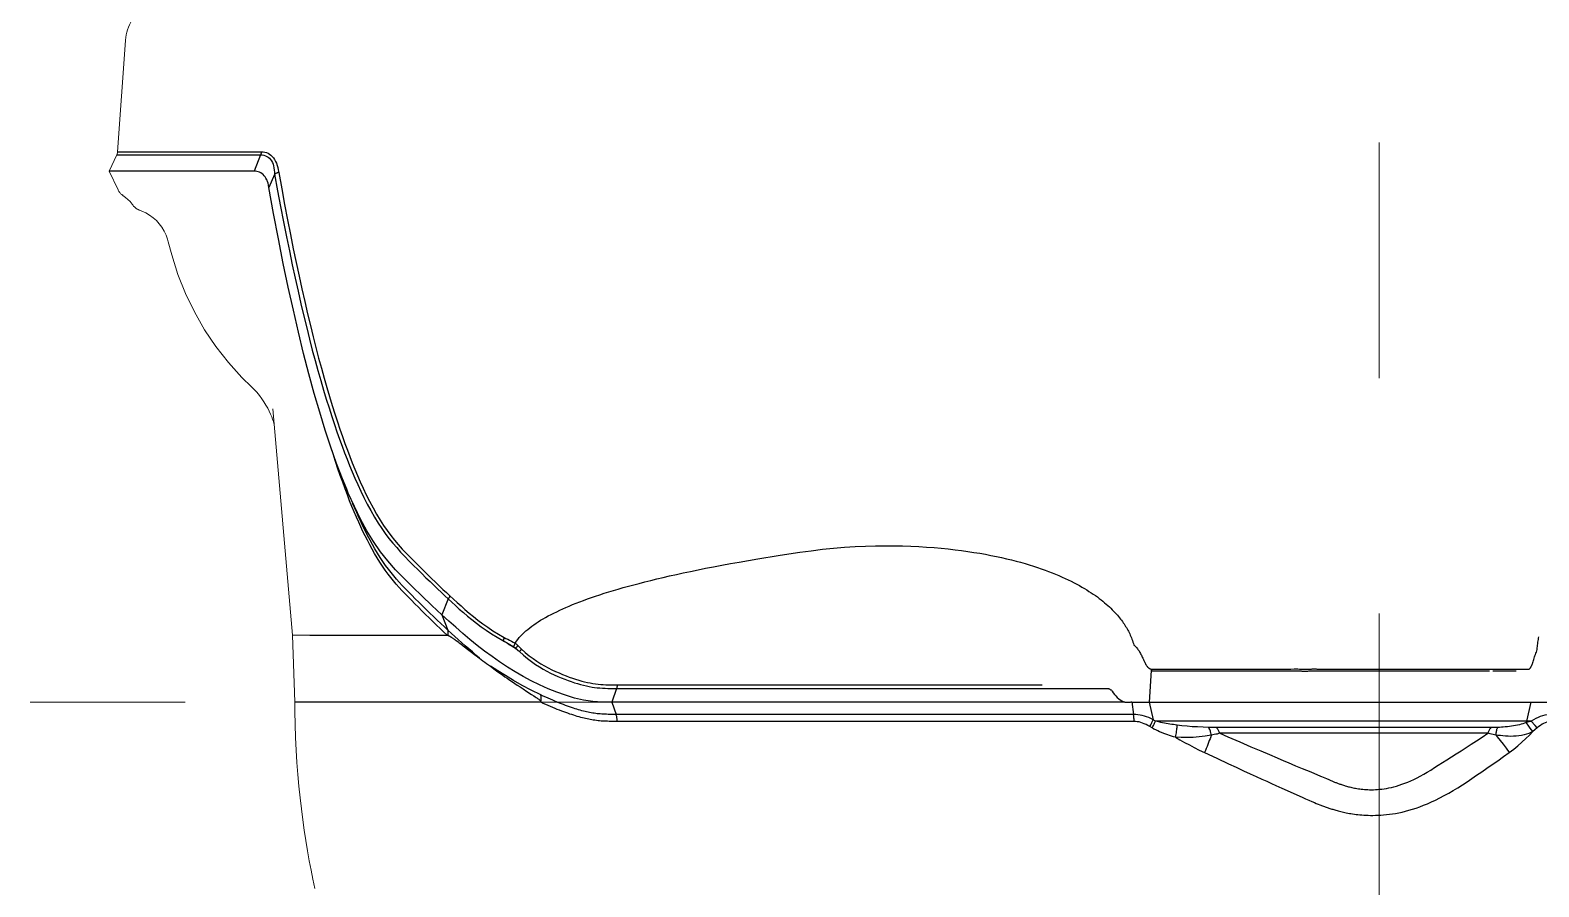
# Model space of a CAD drawing. Header units: millimetres. Extents: x 100 to 940, y 100 to 694.
# Drawn here: x 599.403 to 601.004, y 559.31 to 560.22 of the extents above; entities that cross this region are included whole.
import ezdxf

# ---------------------------------------------------------------- set-up
doc = ezdxf.new("R2010")
doc.units = ezdxf.units.MM
doc.linetypes.add('CENTER', pattern=[2, 1.25, -0.25, 0.25, -0.25])
doc.layers.add('CL', color=1, linetype='CENTER', lineweight=9)
doc.layers.add('OUTLINE', color=6, linetype='Continuous', lineweight=9)

msp = doc.modelspace()

# ---------------------------------------------------------------- linework, layer by layer
at = {"color": 9, "linetype": 'Continuous'}
for p, q in [((599.4955, 560.0873), (599.4964, 560.0873)), ((599.4963, 560.0906), (599.4973, 560.0906)), ((599.4984, 560.0873), (599.4999, 560.0873)), ((599.4999, 560.0873), (599.5044, 560.0873)), ((599.5, 560.0906), (599.5012, 560.0906)), ((599.5012, 560.0906), (599.504, 560.0906)), ((599.504, 560.0906), (599.506, 560.0906)), ((599.5044, 560.0873), (599.5059, 560.0873)), ((599.5059, 560.0873), (599.5067, 560.0873)), ((599.506, 560.0906), (599.5071, 560.0906)), ((599.5067, 560.0873), (599.5086, 560.0873)), ((599.5071, 560.0906), (599.5078, 560.0906)), ((599.5086, 560.0873), (599.5098, 560.0873)), ((599.511, 560.0873), (599.5136, 560.0873)), ((599.5136, 560.0873), (599.5145, 560.0873)), ((599.5145, 560.0873), (599.5155, 560.0873)), ((599.5148, 560.0906), (599.5158, 560.0906)), ((599.5155, 560.0873), (599.5175, 560.0873)), ((599.5158, 560.0906), (599.5177, 560.0906)), ((599.5175, 560.0873), (599.5186, 560.0873)), ((599.5177, 560.0906), (599.5194, 560.0906)), ((599.5186, 560.0873), (599.5224, 560.0873)), ((599.5194, 560.0906), (599.5232, 560.0906)), ((599.5224, 560.0873), (599.5377, 560.0873)), ((599.5262, 560.0906), (599.5396, 560.0906)), ((599.5396, 560.0906), (599.542, 560.0906)), ((599.5458, 560.0906), (599.5513, 560.0906)), ((599.5506, 560.0873), (599.5536, 560.0873)), ((599.5513, 560.0906), (599.5543, 560.0906)), ((599.5536, 560.0873), (599.5567, 560.0873)), ((599.5543, 560.0906), (599.5575, 560.0906)), ((599.5673, 560.0872), (599.5713, 560.0872)), ((599.5681, 560.0905), (599.572, 560.0905)), ((599.5713, 560.0872), (599.582, 560.0872)), ((599.572, 560.0905), (599.5827, 560.0905)), ((599.6249, 560.0905), (599.6317, 560.0905)), ((599.6479, 560.0872), (599.6409, 560.0698)), ((599.5018, 560.0441), (599.5018, 560.0441)), ((599.5019, 560.0441), (599.5018, 560.0441)), ((599.5123, 560.0339), (599.5123, 560.034)), ((599.7424, 559.72), (599.74, 559.7263)), ((599.8471, 559.6157), (599.8404, 559.5987)), ((599.8404, 559.5987), (599.8467, 559.5825)), ((599.9206, 559.5665), (599.9219, 559.5652)), ((599.9219, 559.5652), (599.9232, 559.5639)), ((599.9232, 559.5639), (599.9245, 559.5626)), ((600.5931, 559.5396), (600.5907, 559.506)), ((600.5932, 559.54), (600.5931, 559.5396)), ((600.5932, 559.5413), (600.5932, 559.5409)), ((600.5932, 559.5409), (600.5932, 559.5404)), ((600.5932, 559.5404), (600.5932, 559.54)), ((600.6215, 559.5393), (600.634, 559.5393)), ((600.6217, 559.5413), (600.6341, 559.5413)), ((600.634, 559.5393), (600.6453, 559.5393)), ((600.6341, 559.5413), (600.6454, 559.5413)), ((600.6588, 559.5393), (600.6678, 559.5393)), ((600.6589, 559.5413), (600.6679, 559.5413)), ((600.6678, 559.5393), (600.6707, 559.5393)), ((600.6679, 559.5413), (600.6708, 559.5413)), ((600.6707, 559.5393), (600.6788, 559.5393)), ((600.6708, 559.5413), (600.6789, 559.5413)), ((600.6912, 559.5393), (600.6981, 559.5393)), ((600.6913, 559.5413), (600.6982, 559.5413)), ((600.6981, 559.5393), (600.714, 559.5393)), ((600.6982, 559.5413), (600.7141, 559.5413)), ((600.7313, 559.5393), (600.7375, 559.5393)), ((600.7314, 559.5413), (600.7376, 559.5413)), ((600.7504, 559.5394), (600.7521, 559.5393)), ((600.7505, 559.5413), (600.7522, 559.5412)), ((600.7738, 559.5393), (600.7759, 559.5393)), ((600.7739, 559.5413), (600.7759, 559.5412)), ((600.7759, 559.5412), (600.7791, 559.5413)), ((600.7759, 559.5393), (600.779, 559.5393)), ((600.779, 559.5393), (600.7824, 559.5393)), ((600.7824, 559.5393), (600.7848, 559.5393)), ((600.7837, 559.5413), (600.8014, 559.5413)), ((600.7848, 559.5393), (600.7931, 559.5393)), ((600.7931, 559.5393), (600.8014, 559.5393)), ((600.8014, 559.5413), (600.8151, 559.5413)), ((600.8014, 559.5393), (600.8151, 559.5393)), ((600.8151, 559.5413), (600.8244, 559.5413)), ((600.8151, 559.5393), (600.8243, 559.5393)), ((600.85, 559.5413), (600.8588, 559.5413)), ((600.85, 559.5393), (600.8588, 559.5393)), ((600.8588, 559.5413), (600.8667, 559.5413)), ((600.8588, 559.5393), (600.8668, 559.5393)), ((600.8667, 559.5413), (600.9053, 559.5413)), ((600.8668, 559.5393), (600.9054, 559.5393)), ((600.9053, 559.5413), (600.9084, 559.5413)), ((600.9054, 559.5393), (600.9085, 559.5393)), ((600.9084, 559.5413), (600.9104, 559.5413)), ((600.9085, 559.5393), (600.9105, 559.5393)), ((600.9143, 559.5413), (600.9197, 559.5413)), ((600.9144, 559.5393), (600.9163, 559.5393)), ((600.9163, 559.5393), (600.9198, 559.5393)), ((600.9197, 559.5413), (600.9223, 559.5413)), ((600.9198, 559.5393), (600.9224, 559.5393)), ((600.9275, 559.5413), (600.9355, 559.5413)), ((600.9276, 559.5393), (600.9356, 559.5393)), ((600.9403, 559.5413), (600.9443, 559.5413)), ((600.9404, 559.5393), (600.9444, 559.5393)), ((600.9443, 559.5413), (600.9519, 559.5413)), ((600.9444, 559.5393), (600.952, 559.5393)), ((600.9519, 559.5413), (600.9553, 559.5412)), ((600.9553, 559.5412), (600.9589, 559.5412)), ((600.9554, 559.5393), (600.959, 559.5393)), ((600.9589, 559.5412), (600.9647, 559.5413)), ((600.959, 559.5393), (600.9648, 559.5393)), ((600.9647, 559.5413), (600.9803, 559.5413)), ((600.9648, 559.5393), (600.9804, 559.5393)), ((600.9935, 559.5413), (600.9935, 559.5408)), ((600.9935, 559.5408), (600.9935, 559.5404)), ((600.0257, 559.5207), (600.0208, 559.506)), ((600.0225, 559.5207), (600.546, 559.5208)), ((600.1045, 559.5245), (600.1553, 559.5245)), ((600.2515, 559.5245), (600.3185, 559.5245)), ((600.0208, 559.506), (600.0251, 559.4932)), ((600.5726, 559.5066), (600.5743, 559.4931)), ((600.5907, 559.506), (600.5951, 559.4875)), ((600.9959, 559.506), (600.9912, 559.486)), ((600.5743, 559.4931), (600.0251, 559.4932)), ((600.5975, 559.486), (600.5951, 559.4875)), ((600.1845, 559.4857), (600.1359, 559.4857)), ((600.209, 559.4857), (600.1845, 559.4857)), ((600.594, 559.4788), (600.5916, 559.4802)), ((600.9964, 559.486), (600.5975, 559.486)), ((600.9539, 559.4792), (600.6609, 559.4792)), ((600.9502, 559.4731), (600.666, 559.4731)), ((600.666, 559.4731), (600.6745, 559.4693)), ((600.9926, 559.4849), (600.9908, 559.4844)), ((600.9929, 559.4816), (600.9908, 559.4844)), ((600.9954, 559.4857), (600.9926, 559.4849)), ((600.9953, 559.4784), (600.9929, 559.4816)), ((600.998, 559.475), (600.9953, 559.4784)), ((600.9964, 559.486), (600.9954, 559.4857)), ((601.0005, 559.4813), (600.9964, 559.486)), ((601.0003, 559.4769), (600.998, 559.475)), ((601.0027, 559.4788), (601.0003, 559.4769)), ((601.0027, 559.4788), (601.0005, 559.4813)), ((600.6745, 559.4693), (600.687, 559.4639)), ((600.687, 559.4639), (600.6988, 559.4588)), ((600.6988, 559.4588), (600.7093, 559.4543)), ((600.9633, 559.4656), (600.9664, 559.4614)), ((600.9664, 559.4614), (600.9697, 559.4572)), ((600.9697, 559.4572), (600.973, 559.4528)), ((600.6495, 559.4527), (600.6625, 559.4467)), ((600.6625, 559.4467), (600.6751, 559.4407)), ((600.6751, 559.4407), (600.6832, 559.437)), ((600.7093, 559.4543), (600.7185, 559.4504)), ((600.7185, 559.4504), (600.7266, 559.4469)), ((600.7266, 559.4469), (600.7338, 559.4439)), ((600.7338, 559.4439), (600.7382, 559.442)), ((600.7382, 559.442), (600.7423, 559.4403)), ((600.7423, 559.4403), (600.7461, 559.4387)), ((600.6832, 559.437), (600.6908, 559.4334)), ((600.6908, 559.4334), (600.6979, 559.4302)), ((600.6979, 559.4302), (600.7044, 559.4272)), ((600.7044, 559.4272), (600.7103, 559.4245)), ((600.7103, 559.4245), (600.7156, 559.4221)), ((600.758, 559.4338), (600.7623, 559.4321)), ((600.7623, 559.4321), (600.7727, 559.4277)), ((600.7727, 559.4277), (600.7737, 559.4273)), ((600.779, 559.4251), (600.7815, 559.424)), ((600.7815, 559.424), (600.7831, 559.4233)), ((600.7831, 559.4233), (600.7854, 559.4223)), ((600.7156, 559.4221), (600.7206, 559.4198)), ((600.7206, 559.4198), (600.7253, 559.4177)), ((600.7253, 559.4177), (600.7316, 559.4148)), ((600.7316, 559.4148), (600.7531, 559.4053)), ((600.7531, 559.4053), (600.7569, 559.4036)), ((600.7569, 559.4036), (600.7603, 559.4021)), ((600.7603, 559.4021), (600.7635, 559.4008)), ((600.7635, 559.4008), (600.7664, 559.3995)), ((600.7664, 559.3995), (600.7682, 559.3987)), ((600.7682, 559.3987), (600.7701, 559.398))]:
    msp.add_line(p, q, dxfattribs=at)
at = {"color": 7, "linetype": 'Continuous'}
for p, q in [((599.4975, 560.0699), (599.4919, 560.07)), ((599.5011, 560.07), (599.4975, 560.0699)), ((599.5345, 560.0699), (599.5254, 560.0699)), ((599.5498, 560.0699), (599.5345, 560.0699)), ((599.5553, 560.0699), (599.5498, 560.0699)), ((599.6625, 560.0664), (599.6566, 560.0527)), ((599.6617, 560.0249), (599.6566, 560.0527)), ((599.5197, 560.0284), (599.5197, 560.0284)), ((599.8509, 559.5748), (599.8513, 559.5745)), ((599.8513, 559.5745), (599.8518, 559.5742)), ((599.8518, 559.5742), (599.8523, 559.5738)), ((599.8523, 559.5738), (599.8528, 559.5735)), ((599.8528, 559.5735), (599.8533, 559.5731)), ((599.8533, 559.5731), (599.8539, 559.5727)), ((599.8539, 559.5727), (599.8544, 559.5723)), ((599.8544, 559.5723), (599.8553, 559.5717)), ((599.8553, 559.5717), (599.8561, 559.5711)), ((599.8561, 559.5711), (599.8574, 559.5702)), ((599.8574, 559.5702), (599.8587, 559.5692)), ((599.8587, 559.5692), (599.8605, 559.5679)), ((599.8605, 559.5679), (599.863, 559.566)), ((599.863, 559.566), (599.8763, 559.5558)), ((599.8954, 559.5415), (599.8998, 559.5384)), ((599.8998, 559.5384), (599.9024, 559.5366)), ((599.9024, 559.5366), (599.9048, 559.5348)), ((599.9048, 559.5348), (599.9072, 559.5332)), ((599.9072, 559.5332), (599.9095, 559.5316)), ((599.9095, 559.5316), (599.9124, 559.5296)), ((599.9124, 559.5296), (599.9152, 559.5277)), ((599.9152, 559.5277), (599.9178, 559.5259)), ((599.9178, 559.5259), (599.9203, 559.5243)), ((599.9203, 559.5243), (599.9232, 559.5223)), ((599.9232, 559.5223), (599.9264, 559.5202)), ((599.9264, 559.5202), (599.9306, 559.5174)), ((599.9453, 559.506), (599.6844, 559.506)), ((599.9306, 559.5174), (599.9353, 559.5144)), ((599.9353, 559.5144), (599.9378, 559.5127)), ((599.9378, 559.5127), (599.9392, 559.5118)), ((599.9392, 559.5118), (599.9402, 559.5112)), ((599.9402, 559.5112), (599.9409, 559.5107)), ((599.9409, 559.5107), (599.9415, 559.5103)), ((599.9415, 559.5103), (599.9419, 559.51)), ((599.9419, 559.51), (599.9423, 559.5097)), ((599.9423, 559.5097), (599.9426, 559.5095)), ((599.9426, 559.5095), (599.943, 559.5092)), ((599.943, 559.5092), (599.9433, 559.509)), ((599.9433, 559.509), (599.9436, 559.5088)), ((600.5651, 559.506), (600.0208, 559.506)), ((600.5726, 559.506), (601.0183, 559.506))]:
    msp.add_line(p, q, dxfattribs=at)
at = {"color": 9, "linetype": 'Continuous'}
for points in [[(599.4954, 560.0873), (599.4954, 560.0873), (599.4955, 560.0873)], [(599.4962, 560.0906), (599.4963, 560.0906), (599.4963, 560.0906)], [(599.4964, 560.0873), (599.4977, 560.0873), (599.4984, 560.0873)], [(599.4973, 560.0906), (599.4985, 560.0906), (599.5, 560.0906)], [(599.5078, 560.0906), (599.5093, 560.0906), (599.5105, 560.0906)], [(599.5098, 560.0873), (599.5102, 560.0873), (599.511, 560.0873)], [(599.5105, 560.0906), (599.5109, 560.0906), (599.5113, 560.0906), (599.5122, 560.0906)], [(599.5122, 560.0906), (599.5144, 560.0906), (599.5148, 560.0906)], [(599.5232, 560.0906), (599.5246, 560.0906), (599.5262, 560.0906)], [(599.5377, 560.0873), (599.5425, 560.0873), (599.5437, 560.0873)], [(599.542, 560.0906), (599.5445, 560.0906), (599.5458, 560.0906)], [(599.5437, 560.0873), (599.5477, 560.0873), (599.5506, 560.0873)], [(599.5567, 560.0873), (599.5601, 560.0872), (599.5618, 560.0872)], [(599.5575, 560.0906), (599.5608, 560.0906), (599.5626, 560.0906)], [(599.5618, 560.0872), (599.5654, 560.0872), (599.5673, 560.0872)], [(599.5626, 560.0906), (599.5662, 560.0905), (599.5681, 560.0905)], [(599.582, 560.0872), (599.5867, 560.0872), (599.5891, 560.0872)], [(599.5827, 560.0905), (599.5874, 560.0905), (599.5898, 560.0905)], [(599.5891, 560.0872), (599.5968, 560.0872), (599.5995, 560.0872), (599.6023, 560.0872), (599.6052, 560.0872), (599.6082, 560.0872), (599.6112, 560.0872), (599.6144, 560.0872), (599.6176, 560.0872), (599.6209, 560.0872), (599.6242, 560.0872), (599.6276, 560.0872), (599.6309, 560.0872)], [(599.5898, 560.0905), (599.5975, 560.0905), (599.6003, 560.0905), (599.6031, 560.0905), (599.606, 560.0905), (599.6089, 560.0905), (599.612, 560.0905), (599.6151, 560.0905), (599.6184, 560.0905), (599.6216, 560.0905), (599.6249, 560.0905)], [(599.6309, 560.0872), (599.6378, 560.0872), (599.6411, 560.0872), (599.6445, 560.0872), (599.6479, 560.0872)], [(599.6317, 560.0905), (599.6385, 560.0905), (599.6419, 560.0905), (599.6453, 560.0905), (599.6486, 560.0905)], [(599.6486, 560.0905), (599.6486, 560.0901), (599.6486, 560.0897), (599.6485, 560.0894), (599.6484, 560.089), (599.6484, 560.0886), (599.6483, 560.0882), (599.6482, 560.0879), (599.648, 560.0875), (599.6479, 560.0872)], [(599.6479, 560.0872), (599.6497, 560.0871), (599.6514, 560.0868), (599.6531, 560.0863), (599.6546, 560.0856), (599.6561, 560.0847), (599.6573, 560.0836), (599.6585, 560.0823), (599.6595, 560.0809), (599.6604, 560.0792), (599.6611, 560.0774), (599.6617, 560.0754), (599.6621, 560.0733), (599.6624, 560.0711), (599.6625, 560.0688), (599.6625, 560.0664)], [(599.6486, 560.0905), (599.6506, 560.0904), (599.6524, 560.0901), (599.6542, 560.0896), (599.6558, 560.0889), (599.6574, 560.088), (599.6589, 560.0868), (599.6602, 560.0855), (599.6615, 560.084), (599.6626, 560.0823), (599.6637, 560.0803), (599.6646, 560.0783), (599.6654, 560.076), (599.6661, 560.0737), (599.6667, 560.0712), (599.6672, 560.0685)], [(599.6672, 560.0686), (599.667, 560.0687), (599.6667, 560.0687), (599.6664, 560.0687), (599.6661, 560.0686), (599.6658, 560.0683), (599.6655, 560.0681), (599.6651, 560.0679), (599.6646, 560.0677), (599.6642, 560.0675), (599.6637, 560.0671), (599.6631, 560.0667), (599.6625, 560.0663)], [(599.6626, 560.0666), (599.6658, 560.0491), (599.669, 560.0323), (599.6721, 560.016), (599.6753, 560.0003), (599.6784, 559.9852), (599.6815, 559.9705), (599.6846, 559.9562), (599.6877, 559.9424), (599.6907, 559.929), (599.6938, 559.9161), (599.6968, 559.9036), (599.6999, 559.8916), (599.7028, 559.88), (599.7058, 559.8689), (599.7088, 559.8581), (599.7118, 559.8476), (599.7147, 559.8375), (599.7176, 559.8278), (599.7205, 559.8185), (599.7234, 559.8096), (599.7262, 559.8011), (599.7289, 559.7931), (599.7316, 559.7855), (599.7343, 559.7781), (599.737, 559.771), (599.7396, 559.7641), (599.7424, 559.7573), (599.7451, 559.7506), (599.748, 559.744), (599.751, 559.7372), (599.7542, 559.7303), (599.7575, 559.7233), (599.7611, 559.7164), (599.7648, 559.7095), (599.7687, 559.7027), (599.7726, 559.6963), (599.7764, 559.6905), (599.7802, 559.6851), (599.7841, 559.6799), (599.7881, 559.675), (599.7923, 559.6702), (599.7965, 559.6655), (599.801, 559.6607), (599.8056, 559.656), (599.8102, 559.6514), (599.8147, 559.6469), (599.8191, 559.6426), (599.8234, 559.6383), (599.8277, 559.6342), (599.8318, 559.6302), (599.8358, 559.6264), (599.8397, 559.6227), (599.8434, 559.6191), (599.8471, 559.6157)], [(599.6672, 560.0685), (599.6703, 560.0512), (599.6734, 560.0345), (599.6765, 560.0182), (599.6796, 560.0026), (599.6826, 559.9875), (599.6856, 559.9728), (599.6887, 559.9586), (599.6917, 559.9448), (599.6947, 559.9315), (599.6977, 559.9186), (599.7007, 559.9062), (599.7036, 559.8941), (599.7066, 559.8826), (599.7095, 559.8715), (599.7124, 559.8607), (599.7153, 559.8503), (599.7182, 559.8402), (599.7211, 559.8305), (599.7239, 559.8212), (599.7267, 559.8124), (599.7294, 559.8039), (599.7321, 559.7959), (599.7347, 559.7883), (599.7373, 559.7809), (599.74, 559.7738), (599.7426, 559.767), (599.7452, 559.7602), (599.7479, 559.7535), (599.7507, 559.7469), (599.7536, 559.7402), (599.7568, 559.7333), (599.7601, 559.7263), (599.7635, 559.7195), (599.7672, 559.7126), (599.771, 559.7058), (599.7748, 559.6994), (599.7785, 559.6936), (599.7822, 559.6883), (599.786, 559.6831), (599.79, 559.6781), (599.794, 559.6734), (599.7983, 559.6687), (599.8027, 559.6639), (599.8073, 559.6592), (599.8119, 559.6546), (599.8164, 559.6501), (599.8208, 559.6458)], [(599.735, 559.7396), (599.7325, 559.7467), (599.7299, 559.754), (599.7274, 559.7617), (599.7248, 559.7697), (599.7221, 559.778), (599.722, 559.7784)], [(599.74, 559.7263), (599.7375, 559.7328), (599.735, 559.7396)], [(599.8459, 559.5772), (599.8421, 559.5808), (599.8384, 559.5844), (599.8345, 559.588), (599.8307, 559.5917), (599.8268, 559.5955), (599.8229, 559.5993), (599.8191, 559.6031), (599.8153, 559.6069), (599.8115, 559.6106), (599.8079, 559.6143), (599.8044, 559.6179), (599.801, 559.6214), (599.7978, 559.6247), (599.7948, 559.628), (599.7918, 559.6314), (599.7889, 559.6349), (599.786, 559.6384), (599.7832, 559.6422), (599.7802, 559.6462), (599.7773, 559.6504), (599.7744, 559.6547), (599.7716, 559.6592), (599.7689, 559.6639), (599.7662, 559.6686), (599.7637, 559.6733), (599.7612, 559.678), (599.7588, 559.6828), (599.7565, 559.6875), (599.7543, 559.6923), (599.752, 559.6973), (599.7496, 559.7026), (599.7473, 559.7082), (599.7448, 559.714), (599.7424, 559.72)], [(599.8467, 559.5825), (599.843, 559.586), (599.8392, 559.5896), (599.8353, 559.5933), (599.8315, 559.597), (599.8275, 559.6008), (599.8236, 559.6046), (599.8197, 559.6084), (599.8159, 559.6122), (599.8121, 559.6159), (599.8084, 559.6196), (599.8048, 559.6232), (599.8014, 559.6268), (599.7982, 559.6301), (599.7951, 559.6334), (599.7921, 559.6368), (599.7892, 559.6402), (599.7863, 559.6438), (599.7835, 559.6474), (599.7806, 559.6514), (599.7777, 559.6555), (599.7748, 559.6598), (599.772, 559.6643), (599.7692, 559.6689), (599.7666, 559.6736), (599.764, 559.6783), (599.7615, 559.683), (599.7591, 559.6877), (599.7568, 559.6924), (599.7545, 559.6972), (599.7522, 559.7021), (599.7499, 559.7074), (599.7475, 559.7129), (599.7456, 559.7172)], [(600.1971, 559.6618), (600.2085, 559.6636), (600.2201, 559.6653), (600.2321, 559.6669), (600.2442, 559.6684), (600.256, 559.6697), (600.2676, 559.6706), (600.279, 559.6713), (600.29, 559.6718), (600.3004, 559.6721), (600.3104, 559.6722), (600.32, 559.6722), (600.3292, 559.672), (600.338, 559.6717), (600.3465, 559.6713), (600.3547, 559.6708), (600.3627, 559.6702), (600.3703, 559.6695), (600.3777, 559.6688), (600.3849, 559.668), (600.3918, 559.6671), (600.3984, 559.6662), (600.4049, 559.6652), (600.4111, 559.6642), (600.4172, 559.6631), (600.423, 559.662), (600.4287, 559.6608), (600.4342, 559.6596), (600.4395, 559.6584), (600.4446, 559.6572), (600.4496, 559.6559), (600.4544, 559.6546), (600.4591, 559.6533), (600.4636, 559.6519), (600.468, 559.6505), (600.4723, 559.6492), (600.4764, 559.6477), (600.4804, 559.6463), (600.4842, 559.6449), (600.488, 559.6434), (600.4916, 559.642), (600.4951, 559.6405), (600.4985, 559.639), (600.5018, 559.6375), (600.505, 559.636), (600.5081, 559.6345), (600.5111, 559.633), (600.514, 559.6315), (600.5168, 559.6299), (600.5194, 559.6284), (600.5221, 559.6269), (600.5246, 559.6254), (600.527, 559.6238), (600.5293, 559.6223), (600.5316, 559.6208), (600.5338, 559.6193), (600.5359, 559.6178), (600.5379, 559.6162), (600.5399, 559.6147), (600.5418, 559.6132), (600.5436, 559.6117), (600.5453, 559.6102), (600.547, 559.6087), (600.5487, 559.6072), (600.5502, 559.6058), (600.5517, 559.6043), (600.5531, 559.6028), (600.5545, 559.6014), (600.5558, 559.6), (600.5571, 559.5986), (600.5582, 559.5972), (600.5594, 559.5958), (600.5604, 559.5944), (600.5615, 559.5931), (600.5624, 559.5918), (600.5634, 559.5905), (600.5642, 559.5892), (600.5651, 559.5879), (600.5659, 559.5866), (600.5667, 559.5853), (600.5674, 559.584), (600.5682, 559.5827), (600.5689, 559.5814), (600.5695, 559.58), (600.5702, 559.5786), (600.5708, 559.5773), (600.5714, 559.5758), (600.572, 559.5744), (600.5726, 559.573), (600.5731, 559.5715), (600.5736, 559.57), (600.5741, 559.5685), (600.5745, 559.567)], [(599.9179, 559.5689), (599.9193, 559.5709), (599.9208, 559.5728), (599.9223, 559.5747), (599.924, 559.5765), (599.9257, 559.5783), (599.9275, 559.58), (599.9294, 559.5817), (599.9314, 559.5834), (599.9335, 559.5851), (599.9356, 559.5867), (599.9379, 559.5883), (599.9402, 559.5899), (599.9426, 559.5915), (599.9451, 559.5931), (599.9477, 559.5946), (599.9504, 559.5962), (599.9532, 559.5977), (599.9561, 559.5992), (599.959, 559.6007), (599.9621, 559.6022), (599.9653, 559.6037), (599.9685, 559.6052), (599.9719, 559.6067), (599.9754, 559.6082), (599.979, 559.6097), (599.9828, 559.6112), (599.9866, 559.6127), (599.9906, 559.6142), (599.9947, 559.6157), (599.9989, 559.6172), (600.0033, 559.6186), (600.0078, 559.6201), (600.0125, 559.6217), (600.0173, 559.6232), (600.0223, 559.6247), (600.0274, 559.6262), (600.0327, 559.6277), (600.0382, 559.6293), (600.0439, 559.6308), (600.0497, 559.6323), (600.0558, 559.6339), (600.062, 559.6354), (600.0685, 559.637), (600.0751, 559.6386), (600.082, 559.6402), (600.0892, 559.6418), (600.0965, 559.6434), (600.1042, 559.645), (600.1121, 559.6466), (600.1202, 559.6483), (600.1287, 559.6499), (600.1374, 559.6516), (600.1465, 559.6532), (600.1558, 559.6549), (600.1656, 559.6566), (600.1756, 559.6583), (600.1971, 559.6618)], [(599.8208, 559.6458), (599.8294, 559.6374), (599.8335, 559.6334), (599.8375, 559.6296), (599.8414, 559.6259), (599.8452, 559.6224), (599.8488, 559.619)], [(599.8488, 559.619), (599.8487, 559.6186), (599.8485, 559.6182), (599.8484, 559.6178), (599.8482, 559.6175), (599.848, 559.6171), (599.8478, 559.6168), (599.8475, 559.6164), (599.8473, 559.6161), (599.8471, 559.6157)], [(599.8471, 559.6157), (599.8508, 559.6122), (599.8547, 559.6087), (599.8588, 559.605), (599.8631, 559.6013), (599.8675, 559.5976), (599.8721, 559.5938), (599.877, 559.59), (599.8821, 559.5862), (599.8874, 559.5825), (599.893, 559.5788), (599.8989, 559.5752), (599.9051, 559.5716)], [(599.8488, 559.619), (599.8526, 559.6155), (599.8565, 559.6119), (599.8606, 559.6083), (599.8648, 559.6046), (599.8692, 559.6008), (599.8738, 559.597), (599.8786, 559.5933), (599.8837, 559.5894), (599.889, 559.5857), (599.8945, 559.582), (599.9004, 559.5784), (599.9065, 559.5749)], [(599.8469, 559.577), (599.8469, 559.5777), (599.847, 559.5783), (599.847, 559.5789), (599.847, 559.5795), (599.847, 559.5802), (599.847, 559.5808), (599.8469, 559.5814), (599.8468, 559.5819), (599.8467, 559.5825)], [(599.8802, 559.5529), (599.8764, 559.5561), (599.8726, 559.5594), (599.8688, 559.5627), (599.8651, 559.566), (599.8614, 559.5692), (599.8577, 559.5725), (599.854, 559.5758), (599.8504, 559.5792), (599.8467, 559.5825)], [(599.9065, 559.5749), (599.9064, 559.5745), (599.9063, 559.5741), (599.9061, 559.5738), (599.906, 559.5734), (599.9058, 559.573), (599.9057, 559.5727), (599.9055, 559.5723), (599.9053, 559.572), (599.9051, 559.5716)], [(599.9051, 559.5716), (599.9069, 559.5705), (599.9087, 559.5694), (599.9106, 559.5683), (599.9124, 559.5673), (599.9143, 559.5662), (599.9162, 559.5651)], [(599.9065, 559.5749), (599.9083, 559.5739), (599.9102, 559.5729), (599.9121, 559.5719), (599.914, 559.5709), (599.916, 559.5699), (599.9179, 559.5689)], [(599.9179, 559.5689), (599.9178, 559.5685), (599.9177, 559.568), (599.9175, 559.5676), (599.9173, 559.5672), (599.9171, 559.5667), (599.9169, 559.5663), (599.9167, 559.5659), (599.9165, 559.5655), (599.9162, 559.5651)], [(599.9179, 559.5689), (599.9185, 559.5685), (599.919, 559.5681), (599.9195, 559.5677), (599.9199, 559.5673), (599.9203, 559.5669), (599.9206, 559.5665)], [(599.9206, 559.5665), (599.9205, 559.5661), (599.9203, 559.5658), (599.9201, 559.5654), (599.9199, 559.5651), (599.9197, 559.5647), (599.9194, 559.5644), (599.9192, 559.5641), (599.9189, 559.5638), (599.9186, 559.5635)], [(600.5745, 559.567), (600.5747, 559.5668), (600.5749, 559.5666), (600.5752, 559.5664), (600.5754, 559.5662), (600.5756, 559.566), (600.5758, 559.5658)], [(601.0023, 559.5607), (601.0025, 559.5622), (601.0026, 559.5637), (601.0028, 559.5653), (601.003, 559.5668), (601.0032, 559.5682), (601.0034, 559.5697), (601.0036, 559.5712), (601.0039, 559.5727), (601.0042, 559.5742), (601.0045, 559.5756)], [(599.9162, 559.5651), (599.9167, 559.5649), (599.9171, 559.5646), (599.9175, 559.5643), (599.9179, 559.564), (599.9182, 559.5637), (599.9185, 559.5633)], [(599.9185, 559.5633), (599.9193, 559.5628), (599.92, 559.5622), (599.9207, 559.5617), (599.9214, 559.5611), (599.9221, 559.5605), (599.9228, 559.5599)], [(599.9245, 559.5626), (599.9244, 559.5623), (599.9242, 559.562), (599.924, 559.5617), (599.9239, 559.5614), (599.9237, 559.5611), (599.9235, 559.5608), (599.9233, 559.5605), (599.9231, 559.5602), (599.9228, 559.5599)], [(599.9228, 559.5599), (599.927, 559.556), (599.9312, 559.5524), (599.9354, 559.5492), (599.9395, 559.5463), (599.9437, 559.5437), (599.9477, 559.5412), (599.9517, 559.539), (599.9557, 559.537), (599.9595, 559.5352), (599.9633, 559.5334), (599.967, 559.5319), (599.9707, 559.5304), (599.9742, 559.5291), (599.9776, 559.5279), (599.981, 559.5268), (599.9843, 559.5258), (599.9875, 559.5249), (599.9907, 559.5241), (599.9937, 559.5234), (599.9967, 559.5228), (599.9996, 559.5222), (600.0024, 559.5218), (600.0052, 559.5215), (600.008, 559.5212), (600.0107, 559.521), (600.0135, 559.5209), (600.0164, 559.5208), (600.0194, 559.5207), (600.0225, 559.5207)], [(599.9245, 559.5626), (599.9287, 559.5589), (599.9328, 559.5555), (599.937, 559.5524), (599.9411, 559.5495), (599.9452, 559.547), (599.9492, 559.5447), (599.9532, 559.5425), (599.9571, 559.5406), (599.9609, 559.5388), (599.9647, 559.5371), (599.9684, 559.5356), (599.972, 559.5341), (599.9755, 559.5328), (599.9789, 559.5316), (599.9822, 559.5305), (599.9855, 559.5295), (599.9887, 559.5286), (599.9918, 559.5278), (599.9948, 559.5271), (599.9977, 559.5265), (600.0005, 559.526), (600.0033, 559.5256), (600.006, 559.5252), (600.0088, 559.525), (600.0115, 559.5248), (600.0142, 559.5247), (600.0171, 559.5246), (600.0201, 559.5245), (600.0232, 559.5245), (600.0264, 559.5245)], [(600.5758, 559.5658), (600.5765, 559.5651), (600.5772, 559.5644), (600.5778, 559.5637), (600.5785, 559.5629), (600.579, 559.5622), (600.5796, 559.5614), (600.5801, 559.5605), (600.5806, 559.5597), (600.5811, 559.5588)], [(600.5811, 559.5588), (600.5816, 559.5579), (600.5821, 559.5569), (600.5826, 559.5559), (600.5836, 559.5538)], [(600.5836, 559.5538), (600.5842, 559.5527), (600.5847, 559.5516), (600.5853, 559.5504), (600.5858, 559.5491)], [(600.9982, 559.5491), (600.9986, 559.5504), (600.999, 559.5516), (600.9994, 559.5529), (600.9998, 559.5541), (601.0003, 559.5554), (601.0008, 559.5567), (601.0013, 559.558), (601.0018, 559.5593), (601.0023, 559.5607)], [(599.9452, 559.5139), (599.9351, 559.5189), (599.9255, 559.524), (599.9163, 559.5291), (599.9077, 559.5343), (599.8995, 559.5394), (599.8917, 559.5444)], [(600.5858, 559.5491), (600.5861, 559.5486), (600.5863, 559.5481), (600.5866, 559.5475), (600.5868, 559.547), (600.5871, 559.5466), (600.5873, 559.5461), (600.5876, 559.5457), (600.5878, 559.5453), (600.5881, 559.5449), (600.5883, 559.5445), (600.5886, 559.5442), (600.5889, 559.5438), (600.5891, 559.5435), (600.5894, 559.5432), (600.5897, 559.5429), (600.59, 559.5426), (600.5904, 559.5423), (600.5907, 559.5421), (600.5911, 559.5419), (600.5915, 559.5417), (600.5919, 559.5415), (600.5923, 559.5414), (600.5927, 559.5413), (600.5932, 559.5413)], [(600.5931, 559.5393), (600.5982, 559.5393), (600.6079, 559.5393)], [(600.5932, 559.5413), (600.5983, 559.5413), (600.6081, 559.5413)], [(600.6079, 559.5393), (600.6126, 559.5393), (600.6215, 559.5393)], [(600.6081, 559.5413), (600.6127, 559.5413), (600.6217, 559.5413)], [(600.6453, 559.5393), (600.6522, 559.5393), (600.6588, 559.5393)], [(600.6454, 559.5413), (600.6523, 559.5413), (600.6589, 559.5413)], [(600.6788, 559.5393), (600.6864, 559.5393), (600.6912, 559.5393)], [(600.6789, 559.5413), (600.6865, 559.5413), (600.6913, 559.5413)], [(600.714, 559.5393), (600.7174, 559.5393), (600.7313, 559.5393)], [(600.7141, 559.5413), (600.7175, 559.5413), (600.7314, 559.5413)], [(600.7375, 559.5393), (600.7393, 559.5393), (600.7402, 559.5393), (600.7411, 559.5393)], [(600.7376, 559.5413), (600.7394, 559.5413), (600.7403, 559.5413), (600.7411, 559.5413)], [(600.7411, 559.5413), (600.7446, 559.5414), (600.7454, 559.5414), (600.7463, 559.5414), (600.7471, 559.5414), (600.748, 559.5414), (600.7488, 559.5414), (600.7505, 559.5413)], [(600.7411, 559.5393), (600.7445, 559.5394), (600.7453, 559.5394), (600.7462, 559.5395), (600.747, 559.5395), (600.7479, 559.5394), (600.7487, 559.5394), (600.7504, 559.5394)], [(600.7521, 559.5393), (600.7529, 559.5392), (600.7538, 559.5392), (600.7547, 559.5392), (600.7556, 559.5392), (600.7565, 559.5392), (600.7574, 559.5392), (600.7583, 559.5392), (600.7592, 559.5392), (600.7602, 559.5393), (600.7611, 559.5393), (600.762, 559.5394), (600.763, 559.5394), (600.764, 559.5394), (600.7649, 559.5394), (600.7659, 559.5394), (600.7669, 559.5394), (600.7679, 559.5394), (600.7718, 559.5393)], [(600.7522, 559.5412), (600.7531, 559.5412), (600.7539, 559.5412), (600.7548, 559.5411), (600.7557, 559.5411), (600.7565, 559.5411), (600.7574, 559.5411), (600.7583, 559.5411), (600.7592, 559.5412), (600.7602, 559.5412), (600.7611, 559.5413), (600.7621, 559.5413), (600.7631, 559.5413), (600.764, 559.5414), (600.765, 559.5414), (600.766, 559.5414), (600.767, 559.5414), (600.768, 559.5414), (600.7689, 559.5413), (600.7719, 559.5413)], [(600.7718, 559.5393), (600.7728, 559.5393), (600.7738, 559.5393)], [(600.7719, 559.5413), (600.7729, 559.5413), (600.7739, 559.5413)], [(600.7791, 559.5413), (600.7813, 559.5413), (600.7837, 559.5413)], [(600.8243, 559.5393), (600.8295, 559.5393), (600.85, 559.5393)], [(600.8244, 559.5413), (600.8295, 559.5413), (600.85, 559.5413)], [(600.9104, 559.5413), (600.9114, 559.5412), (600.9124, 559.5412), (600.9143, 559.5413)], [(600.9105, 559.5393), (600.9115, 559.5393), (600.9125, 559.5393), (600.9144, 559.5393)], [(600.9223, 559.5413), (600.9231, 559.5413), (600.9275, 559.5413)], [(600.9224, 559.5393), (600.9232, 559.5393), (600.9276, 559.5393)], [(600.9355, 559.5413), (600.9378, 559.5413), (600.9403, 559.5413)], [(600.9356, 559.5393), (600.9379, 559.5393), (600.9404, 559.5393)], [(600.9803, 559.5413), (600.9828, 559.5413), (600.9935, 559.5413)], [(600.9935, 559.5413), (600.9937, 559.5413), (600.994, 559.5413), (600.9942, 559.5414), (600.9945, 559.5416), (600.9947, 559.5418), (600.995, 559.542), (600.9952, 559.5423), (600.9955, 559.5426), (600.9957, 559.5429), (600.996, 559.5433), (600.9962, 559.5437), (600.9964, 559.5442), (600.9967, 559.5447), (600.9969, 559.5452), (600.9971, 559.5457), (600.9973, 559.5462), (600.9975, 559.5468), (600.9977, 559.5473), (600.9979, 559.5479), (600.998, 559.5485), (600.9982, 559.5491)], [(600.0264, 559.5245), (600.0263, 559.5241), (600.0263, 559.5236), (600.0263, 559.5232), (600.0262, 559.5228), (600.0261, 559.5224), (600.0261, 559.5219), (600.026, 559.5215), (600.0259, 559.5211), (600.0257, 559.5207)], [(600.0264, 559.5245), (600.0525, 559.5245), (600.1045, 559.5245)], [(600.1553, 559.5245), (600.2044, 559.5245), (600.2515, 559.5245)], [(600.3185, 559.5245), (600.34, 559.5245), (600.361, 559.5245), (600.3816, 559.5245)], [(600.3816, 559.5245), (600.4591, 559.5245), (600.4773, 559.5245)], [(600.546, 559.5208), (600.5466, 559.5207), (600.5471, 559.5207), (600.5476, 559.5206), (600.5481, 559.5204), (600.5486, 559.5203), (600.5491, 559.52), (600.5496, 559.5197), (600.55, 559.5194), (600.5504, 559.5191), (600.5508, 559.5187), (600.5512, 559.5183), (600.5515, 559.5178)], [(600.02, 559.4932), (600.0183, 559.4932), (600.0166, 559.4932), (600.015, 559.4933), (600.0133, 559.4933), (600.0117, 559.4934), (600.01, 559.4935), (600.0084, 559.4936), (600.0067, 559.4937), (600.0051, 559.4939), (600.0035, 559.4941), (600.0019, 559.4943), (600.0003, 559.4946), (599.9987, 559.4949), (599.9971, 559.4952), (599.9955, 559.4955), (599.9939, 559.4959), (599.9923, 559.4962), (599.9906, 559.4966), (599.9889, 559.4971), (599.9872, 559.4975), (599.9854, 559.498), (599.9836, 559.4986), (599.9818, 559.4992), (599.9798, 559.4998), (599.9779, 559.5004), (599.9758, 559.5012), (599.9737, 559.5019), (599.9716, 559.5027), (599.9694, 559.5035), (599.9672, 559.5043), (599.965, 559.5052), (599.9627, 559.5062), (599.9603, 559.5071), (599.9579, 559.5081), (599.9555, 559.5092), (599.953, 559.5103), (599.9505, 559.5114), (599.9479, 559.5126), (599.9452, 559.5139)], [(599.9454, 559.5072), (599.9455, 559.508), (599.9456, 559.5088), (599.9456, 559.5095), (599.9456, 559.5103), (599.9456, 559.511), (599.9455, 559.5117), (599.9455, 559.5125), (599.9453, 559.5132), (599.9452, 559.5139)], [(600.0195, 559.4857), (600.0178, 559.4857), (600.0161, 559.4858), (600.0144, 559.4858), (600.0128, 559.4859), (600.0111, 559.486), (600.0094, 559.4861), (600.0077, 559.4863), (600.006, 559.4864), (600.0043, 559.4866), (600.0027, 559.4869), (600.001, 559.4871), (599.9994, 559.4874), (599.9977, 559.4877), (599.9961, 559.488), (599.9945, 559.4883), (599.9928, 559.4887), (599.9911, 559.4891), (599.9894, 559.4895), (599.9876, 559.49), (599.9859, 559.4905), (599.984, 559.491), (599.9821, 559.4916), (599.9802, 559.4922), (599.9782, 559.4929), (599.9761, 559.4935), (599.974, 559.4943), (599.9718, 559.495), (599.9696, 559.4958), (599.9674, 559.4967), (599.9651, 559.4975), (599.9628, 559.4984), (599.9605, 559.4994), (599.9581, 559.5004), (599.9556, 559.5014), (599.9531, 559.5025), (599.9505, 559.5036), (599.9479, 559.5048), (599.9453, 559.506)], [(600.5515, 559.5178), (600.5527, 559.516), (600.5541, 559.5142), (600.5555, 559.5127), (600.5569, 559.5112), (600.5585, 559.5098), (600.5601, 559.5087), (600.5617, 559.5076), (600.5634, 559.5068), (600.5651, 559.506)], [(600.0251, 559.4932), (600.0234, 559.4932), (600.02, 559.4932)], [(600.0264, 559.4857), (600.0263, 559.4866), (600.0263, 559.4874), (600.0262, 559.4883), (600.0261, 559.4891), (600.0259, 559.4899), (600.0258, 559.4908), (600.0256, 559.4916), (600.0254, 559.4924), (600.0251, 559.4932)], [(600.5748, 559.4857), (600.5748, 559.4865), (600.5748, 559.4874), (600.5748, 559.4882), (600.5747, 559.4891), (600.5747, 559.4899), (600.5746, 559.4907), (600.5745, 559.4915), (600.5744, 559.4923), (600.5743, 559.4931)], [(600.5951, 559.4875), (600.5928, 559.4887), (600.5904, 559.4897), (600.5881, 559.4906), (600.5858, 559.4914), (600.5835, 559.492), (600.5812, 559.4925), (600.5789, 559.4928), (600.5766, 559.493), (600.5743, 559.4931)], [(600.5916, 559.4802), (600.592, 559.4811), (600.5925, 559.4819), (600.5929, 559.4827), (600.5933, 559.4836), (600.5937, 559.4844), (600.5941, 559.4852), (600.5945, 559.486), (600.5948, 559.4867), (600.5951, 559.4875)], [(601.0179, 559.4931), (601.0155, 559.493), (601.0131, 559.4928), (601.0107, 559.4923), (601.0083, 559.4917), (601.0059, 559.4909), (601.0035, 559.4899), (601.0011, 559.4888), (600.9987, 559.4875), (600.9964, 559.486)], [(600.1359, 559.4857), (600.0246, 559.4857), (600.0229, 559.4857), (600.0195, 559.4857)], [(600.3231, 559.4857), (600.279, 559.4857), (600.2563, 559.4857), (600.209, 559.4857)], [(600.3853, 559.4857), (600.3651, 559.4857), (600.3443, 559.4857), (600.3231, 559.4857)], [(600.5748, 559.4857), (600.4614, 559.4857), (600.4431, 559.4857), (600.4244, 559.4857), (600.3853, 559.4857)], [(600.5916, 559.4802), (600.5896, 559.4813), (600.5876, 559.4823), (600.5857, 559.4832), (600.5838, 559.484), (600.5819, 559.4846), (600.5801, 559.4851), (600.5783, 559.4854), (600.5765, 559.4856), (600.5748, 559.4857)], [(600.594, 559.4788), (600.5944, 559.4796), (600.5949, 559.4804), (600.5953, 559.4813), (600.5957, 559.4821), (600.5961, 559.4829), (600.5965, 559.4837), (600.5969, 559.4845), (600.5972, 559.4853), (600.5975, 559.486)], [(600.6187, 559.469), (600.6166, 559.4695), (600.6146, 559.4701), (600.6125, 559.4708), (600.6105, 559.4715), (600.6084, 559.4722), (600.6063, 559.473), (600.6041, 559.4738), (600.602, 559.4747), (600.6, 559.4756), (600.5979, 559.4766), (600.5959, 559.4776), (600.594, 559.4788)], [(600.6205, 559.4817), (600.6186, 559.482), (600.6167, 559.4823), (600.6148, 559.4825), (600.6129, 559.4828), (600.6109, 559.4832), (600.609, 559.4835), (600.607, 559.4839), (600.6051, 559.4842), (600.6031, 559.4847), (600.6012, 559.4851), (600.5994, 559.4855), (600.5975, 559.486)], [(600.6187, 559.469), (600.6191, 559.4706), (600.6194, 559.4722), (600.6197, 559.4737), (600.62, 559.4753), (600.6202, 559.4767), (600.6203, 559.4781), (600.6204, 559.4794), (600.6205, 559.4806), (600.6205, 559.4817)], [(600.6568, 559.4711), (600.6503, 559.4701), (600.6438, 559.4693), (600.6374, 559.4687), (600.631, 559.4685), (600.6248, 559.4685), (600.6187, 559.469)], [(600.6539, 559.4793), (600.648, 559.4795), (600.6422, 559.4798), (600.6366, 559.4801), (600.6311, 559.4806), (600.6257, 559.4811), (600.6205, 559.4817)], [(600.6568, 559.4711), (600.6562, 559.4692), (600.6555, 559.4673), (600.6547, 559.4653), (600.654, 559.4633), (600.6531, 559.4612), (600.6523, 559.4591), (600.6514, 559.457), (600.6505, 559.4548), (600.6495, 559.4527)], [(600.6609, 559.4792), (600.6596, 559.4792), (600.6582, 559.4792), (600.6568, 559.4792), (600.6539, 559.4793)], [(600.6568, 559.4711), (600.6566, 559.4723), (600.6564, 559.4734), (600.6561, 559.4744), (600.6558, 559.4754), (600.6555, 559.4763), (600.6551, 559.4772), (600.6547, 559.478), (600.6543, 559.4787), (600.6539, 559.4793)], [(600.666, 559.4731), (600.6645, 559.4727), (600.6631, 559.4723), (600.6616, 559.472), (600.66, 559.4717), (600.6584, 559.4714), (600.6568, 559.4711)], [(600.666, 559.473), (600.6656, 559.4739), (600.6653, 559.4747), (600.6649, 559.4755), (600.6645, 559.4762), (600.6641, 559.4769), (600.6636, 559.4776), (600.6632, 559.4782), (600.6627, 559.4787), (600.6622, 559.4792)], [(600.7854, 559.4223), (600.7862, 559.4219), (600.787, 559.4216), (600.7877, 559.4213), (600.7885, 559.421), (600.7893, 559.4207), (600.79, 559.4204), (600.7908, 559.4201), (600.7916, 559.4198), (600.7924, 559.4195), (600.7933, 559.4192), (600.7941, 559.4189), (600.795, 559.4186), (600.796, 559.4183), (600.797, 559.418), (600.798, 559.4176), (600.799, 559.4173), (600.8001, 559.417), (600.8012, 559.4167), (600.8023, 559.4164), (600.8035, 559.4161), (600.8047, 559.4158), (600.806, 559.4155), (600.8073, 559.4152), (600.8086, 559.415), (600.81, 559.4147), (600.8114, 559.4145), (600.8129, 559.4142), (600.8144, 559.414), (600.816, 559.4138), (600.8176, 559.4136), (600.8193, 559.4135), (600.8211, 559.4134), (600.8229, 559.4133), (600.8248, 559.4132), (600.8267, 559.4132), (600.8288, 559.4132), (600.8309, 559.4133), (600.8331, 559.4134), (600.8354, 559.4136), (600.8377, 559.4139), (600.8402, 559.4142), (600.8427, 559.4146), (600.8452, 559.4151), (600.8479, 559.4157), (600.8506, 559.4164), (600.8533, 559.4171), (600.8562, 559.418), (600.8591, 559.419), (600.8621, 559.4201), (600.8652, 559.4213), (600.8684, 559.4227), (600.8717, 559.4242), (600.8751, 559.4258), (600.8786, 559.4276), (600.8823, 559.4296), (600.8859, 559.4318), (600.8896, 559.4341), (600.8935, 559.4366), (600.8977, 559.4393), (600.9022, 559.4421), (600.9069, 559.445), (600.9117, 559.4481), (600.9167, 559.4512), (600.9219, 559.4545), (600.9272, 559.4579), (600.9327, 559.4614), (600.9384, 559.4651), (600.9442, 559.469), (600.9502, 559.4731)], [(600.9502, 559.4731), (600.9505, 559.4739), (600.9509, 559.4747), (600.9512, 559.4755), (600.9516, 559.4762), (600.9521, 559.4769), (600.9525, 559.4776), (600.9529, 559.4782), (600.9534, 559.4787), (600.9539, 559.4792)], [(600.9612, 559.4709), (600.9573, 559.4715), (600.9558, 559.4718), (600.9543, 559.4721), (600.9529, 559.4724), (600.9515, 559.4727), (600.9502, 559.4731)], [(600.9608, 559.4793), (600.9596, 559.4793), (600.9584, 559.4792), (600.9572, 559.4792), (600.9561, 559.4792), (600.955, 559.4792), (600.9539, 559.4792)], [(600.9589, 559.4713), (600.959, 559.4724), (600.9591, 559.4735), (600.9593, 559.4745), (600.9595, 559.4755), (600.9597, 559.4764), (600.9599, 559.4773), (600.9602, 559.478), (600.9605, 559.4787), (600.9608, 559.4793)], [(600.9589, 559.4713), (600.9603, 559.4694), (600.9633, 559.4656)], [(600.9908, 559.4844), (600.9892, 559.4838), (600.9875, 559.4832), (600.9856, 559.4827), (600.9837, 559.4822), (600.9817, 559.4818), (600.9797, 559.4814), (600.9775, 559.481), (600.9753, 559.4807), (600.9732, 559.4804), (600.971, 559.4801), (600.9688, 559.4799), (600.9667, 559.4797), (600.9647, 559.4796), (600.9627, 559.4794), (600.9608, 559.4793)], [(600.998, 559.475), (600.9959, 559.4739), (600.9936, 559.473), (600.9913, 559.4721), (600.9887, 559.4714), (600.986, 559.4708), (600.9833, 559.4704), (600.9805, 559.4701), (600.9776, 559.4699), (600.9747, 559.4698), (600.9718, 559.4699), (600.969, 559.47), (600.9663, 559.4703), (600.9637, 559.4706), (600.9612, 559.4709)], [(600.973, 559.4528), (600.9777, 559.4563), (600.9822, 559.4599), (600.9865, 559.4636), (600.9905, 559.4674), (600.9944, 559.4712), (600.998, 559.475)], [(600.9912, 559.486), (600.9912, 559.4857), (600.9911, 559.4854), (600.991, 559.4852), (600.9909, 559.4849), (600.9909, 559.4846), (600.9908, 559.4844)], [(601.0178, 559.4857), (601.0162, 559.4856), (601.0146, 559.4853), (601.0129, 559.4849), (601.0112, 559.4843), (601.0095, 559.4835), (601.0078, 559.4826), (601.0061, 559.4815), (601.0044, 559.4802), (601.0027, 559.4788)], [(600.6187, 559.469), (600.6235, 559.4662), (600.6284, 559.4634), (600.6335, 559.4607), (600.6387, 559.458), (600.644, 559.4553), (600.6495, 559.4527)], [(600.7461, 559.4387), (600.7532, 559.4358), (600.758, 559.4338)], [(600.7701, 559.398), (600.772, 559.3972), (600.7729, 559.3968), (600.7739, 559.3965), (600.7748, 559.3961), (600.7758, 559.3957), (600.7768, 559.3954), (600.7777, 559.395), (600.7787, 559.3947), (600.7797, 559.3943), (600.7807, 559.394), (600.7817, 559.3936), (600.7827, 559.3933), (600.7837, 559.393), (600.7847, 559.3927), (600.7857, 559.3924), (600.7868, 559.392), (600.7879, 559.3917), (600.7891, 559.3914), (600.7903, 559.3911), (600.7915, 559.3907), (600.7928, 559.3904), (600.7942, 559.39), (600.7956, 559.3897), (600.797, 559.3894), (600.7985, 559.3891), (600.8, 559.3887), (600.8016, 559.3884), (600.8033, 559.3881), (600.805, 559.3878), (600.8067, 559.3875), (600.8086, 559.3873), (600.8105, 559.387), (600.8124, 559.3868), (600.8144, 559.3866), (600.8165, 559.3864), (600.8187, 559.3862), (600.821, 559.3861), (600.8233, 559.386), (600.8258, 559.3859), (600.8283, 559.3859), (600.831, 559.386), (600.8337, 559.3861), (600.8366, 559.3862), (600.8396, 559.3864), (600.8426, 559.3867), (600.8458, 559.3871), (600.849, 559.3876), (600.8523, 559.3881), (600.8557, 559.3888), (600.8592, 559.3895), (600.8628, 559.3904), (600.8664, 559.3914), (600.8702, 559.3925), (600.8741, 559.3937), (600.878, 559.3951), (600.882, 559.3966), (600.8862, 559.3983), (600.8905, 559.4002), (600.8948, 559.4022), (600.8994, 559.4044), (600.904, 559.4069), (600.9087, 559.4095), (600.9134, 559.4123), (600.9183, 559.4153), (600.9232, 559.4184), (600.9282, 559.4216), (600.9332, 559.425), (600.9384, 559.4285), (600.9438, 559.4321), (600.9492, 559.4359), (600.9549, 559.4398), (600.9607, 559.4439), (600.9668, 559.4483), (600.973, 559.4528)], [(600.7737, 559.4273), (600.7755, 559.4265), (600.779, 559.4251)]]:
    msp.add_lwpolyline(points, dxfattribs=at)
at = {"color": 7, "linetype": 'Continuous'}
for points in [[(599.4919, 560.07), (599.4885, 560.07), (599.4876, 560.07), (599.4873, 560.07)], [(599.5254, 560.0699), (599.5212, 560.0699), (599.5171, 560.0699), (599.5131, 560.0699), (599.5092, 560.0699), (599.5011, 560.07)], [(599.6003, 560.0699), (599.5931, 560.0699), (599.5862, 560.0699), (599.5795, 560.0699), (599.5731, 560.0699), (599.5669, 560.0699), (599.5553, 560.0699)], [(599.6409, 560.0698), (599.6321, 560.0698), (599.6236, 560.0698), (599.6155, 560.0698), (599.6003, 560.0699)], [(599.6547, 560.0602), (599.6544, 560.0607), (599.6536, 560.0623), (599.6527, 560.0638), (599.6517, 560.0651), (599.6506, 560.0662), (599.6494, 560.0672), (599.6482, 560.068), (599.6468, 560.0687), (599.6454, 560.0692), (599.644, 560.0696), (599.6425, 560.0698), (599.6409, 560.0698)], [(599.6566, 560.0527), (599.6562, 560.0549), (599.6558, 560.057), (599.6551, 560.059), (599.6547, 560.0602)], [(599.7393, 559.7323), (599.7348, 559.7434), (599.7286, 559.7596), (599.7225, 559.7768), (599.7165, 559.7949), (599.7107, 559.814), (599.7049, 559.8339), (599.6992, 559.8547), (599.6936, 559.8763), (599.6881, 559.8989), (599.6827, 559.9223), (599.6773, 559.9466), (599.672, 559.9718), (599.6668, 559.9979), (599.6617, 560.0249)], [(599.7474, 559.714), (599.741, 559.7282), (599.7393, 559.7323)], [(599.8404, 559.5987), (599.8295, 559.6089), (599.8191, 559.6189), (599.8093, 559.6284), (599.8, 559.6377), (599.7911, 559.6468), (599.7828, 559.6561), (599.775, 559.6659), (599.7676, 559.6766), (599.7606, 559.6882), (599.7539, 559.7006), (599.7474, 559.714)], [(600.0208, 559.506), (600.0106, 559.5061), (600.0006, 559.5067), (599.9907, 559.5082), (599.981, 559.5105), (599.9715, 559.5134), (599.9621, 559.5167), (599.953, 559.5204), (599.944, 559.5244), (599.9352, 559.5288), (599.9266, 559.5334), (599.9181, 559.5383), (599.9098, 559.5434), (599.9016, 559.5489), (599.8935, 559.5545), (599.8856, 559.5604), (599.8778, 559.5664), (599.8701, 559.5727), (599.8625, 559.5791), (599.855, 559.5856), (599.8476, 559.5921), (599.8404, 559.5987)], [(599.7003, 559.5771), (599.7096, 559.5771), (599.721, 559.5771), (599.7346, 559.5772), (599.7507, 559.5773), (599.7696, 559.5774), (599.7917, 559.5774), (599.8171, 559.5773), (599.8459, 559.5772)], [(599.8459, 559.5772), (599.8459, 559.5772), (599.846, 559.5772), (599.8461, 559.5772), (599.8462, 559.5772), (599.8463, 559.5772), (599.8463, 559.5772), (599.8464, 559.5772), (599.8465, 559.5771), (599.8466, 559.5771), (599.8467, 559.5771), (599.8468, 559.577), (599.8469, 559.577)], [(599.8469, 559.577), (599.847, 559.577), (599.8471, 559.5769), (599.8472, 559.5769), (599.8473, 559.5768), (599.8474, 559.5768), (599.8475, 559.5767), (599.8476, 559.5767), (599.8478, 559.5766), (599.8479, 559.5765), (599.848, 559.5765), (599.8482, 559.5764), (599.8483, 559.5763), (599.8485, 559.5762), (599.8486, 559.5761), (599.8488, 559.5761), (599.849, 559.576), (599.8491, 559.5759), (599.8493, 559.5758), (599.8495, 559.5756), (599.8497, 559.5755), (599.8499, 559.5754), (599.8501, 559.5753), (599.8503, 559.5752), (599.8505, 559.575), (599.8509, 559.5748)], [(599.9184, 559.5631), (599.9161, 559.5644), (599.9138, 559.5658), (599.9116, 559.5671), (599.9094, 559.5686), (599.9072, 559.5701), (599.9051, 559.5716)], [(599.8763, 559.5558), (599.8772, 559.5551), (599.8782, 559.5544), (599.8792, 559.5536), (599.8802, 559.5529)], [(599.8802, 559.5529), (599.8821, 559.5514), (599.8839, 559.55), (599.8858, 559.5486), (599.8877, 559.5472), (599.8897, 559.5458), (599.8917, 559.5444)], [(599.9228, 559.5599), (599.922, 559.5604), (599.9213, 559.5608), (599.9205, 559.5614), (599.9198, 559.5619), (599.9191, 559.5625), (599.9184, 559.5631)], [(599.8917, 559.5444), (599.8926, 559.5436), (599.8936, 559.5429), (599.8945, 559.5422), (599.8954, 559.5415)], [(599.9436, 559.5088), (599.9438, 559.5087), (599.9439, 559.5085), (599.944, 559.5084), (599.9442, 559.5083), (599.9443, 559.5082), (599.9445, 559.5081), (599.9446, 559.508), (599.9447, 559.5079), (599.9448, 559.5078), (599.945, 559.5077), (599.9451, 559.5075), (599.9453, 559.5074), (599.9454, 559.5072)], [(600.5651, 559.506), (600.567, 559.5061), (600.5678, 559.5061)], [(600.5678, 559.5061), (600.5695, 559.5061), (600.5703, 559.5061), (600.5711, 559.5062), (600.5719, 559.5064), (600.5726, 559.5066)]]:
    msp.add_lwpolyline(points, dxfattribs=at)
at = {"layer": 'CL'}
for p, q in [((600.835, 558.3503), (600.835, 568.856)), ((605.0678, 559.506), (599.4034, 559.506))]:
    msp.add_line(p, q, dxfattribs=at)
at = {"layer": 'OUTLINE'}
for p, q in [((599.4962, 560.0906), (599.5045, 560.2088)), ((599.4873, 560.07), (599.4954, 560.0873)), ((599.4966, 560.05), (599.4873, 560.07)), ((599.6819, 559.5774), (599.6609, 559.8176)), ((599.6844, 559.506), (599.6819, 559.5774))]:
    msp.add_line(p, q, dxfattribs=at)
for points in [[(599.4954, 560.0873), (599.4958, 560.0884), (599.4961, 560.0895), (599.4962, 560.0906)], [(599.5018, 560.0441), (599.5017, 560.0442), (599.5011, 560.0446), (599.5005, 560.045), (599.5, 560.0455), (599.4994, 560.046), (599.4989, 560.0466), (599.4984, 560.0472), (599.4979, 560.0478), (599.4975, 560.0484), (599.4971, 560.0491), (599.4967, 560.0498), (599.4966, 560.05)], [(599.5123, 560.034), (599.5115, 560.035), (599.5094, 560.0376), (599.5071, 560.0399), (599.5046, 560.0421), (599.5018, 560.0441)], [(599.5197, 560.0284), (599.5191, 560.0286), (599.5181, 560.0291), (599.5169, 560.0297), (599.5156, 560.0306), (599.5143, 560.0316), (599.5131, 560.0329), (599.5123, 560.034)], [(599.5499, 559.995), (599.5492, 559.9978), (599.5476, 560.0021), (599.5456, 560.0063), (599.5432, 560.0103), (599.5404, 560.014), (599.5373, 560.0174), (599.5339, 560.0205), (599.5301, 560.0233), (599.5261, 560.0256), (599.5219, 560.0276), (599.5197, 560.0284)], [(599.6381, 559.841), (599.628, 559.851), (599.6137, 559.8669), (599.6005, 559.8837), (599.5885, 559.9016), (599.5777, 559.9204), (599.5683, 559.94), (599.5602, 559.9602), (599.5536, 559.981), (599.5499, 559.995)], [(599.6571, 559.8151), (599.6555, 559.8182), (599.6536, 559.8215), (599.6515, 559.8249), (599.6492, 559.8283), (599.6466, 559.8317), (599.6438, 559.8351), (599.6406, 559.8385), (599.6381, 559.841)], [(599.6597, 559.8091), (599.6585, 559.812), (599.6571, 559.8151)], [(599.6623, 559.8013), (599.662, 559.8022), (599.6615, 559.8042), (599.6607, 559.8065), (599.6597, 559.8091)], [(599.6819, 559.5774), (599.682, 559.5774), (599.6838, 559.5773), (599.6875, 559.5772), (599.7003, 559.5771)], [(599.7054, 559.3083), (599.7032, 559.3182), (599.7014, 559.3277), (599.6995, 559.3377), (599.6976, 559.3483), (599.6959, 559.3591), (599.6942, 559.3701), (599.6926, 559.3813), (599.6912, 559.3929), (599.6898, 559.4047), (599.6886, 559.4168), (599.6875, 559.4292), (599.6865, 559.442), (599.6857, 559.455), (599.6851, 559.4685), (599.6847, 559.4823), (599.6844, 559.4964), (599.6844, 559.506)]]:
    msp.add_lwpolyline(points, dxfattribs=at)
msp.add_arc((599.5513, 560.2056), 0.0469, 148.0077, 176, dxfattribs=at)

doc.saveas('drawing.dxf')
